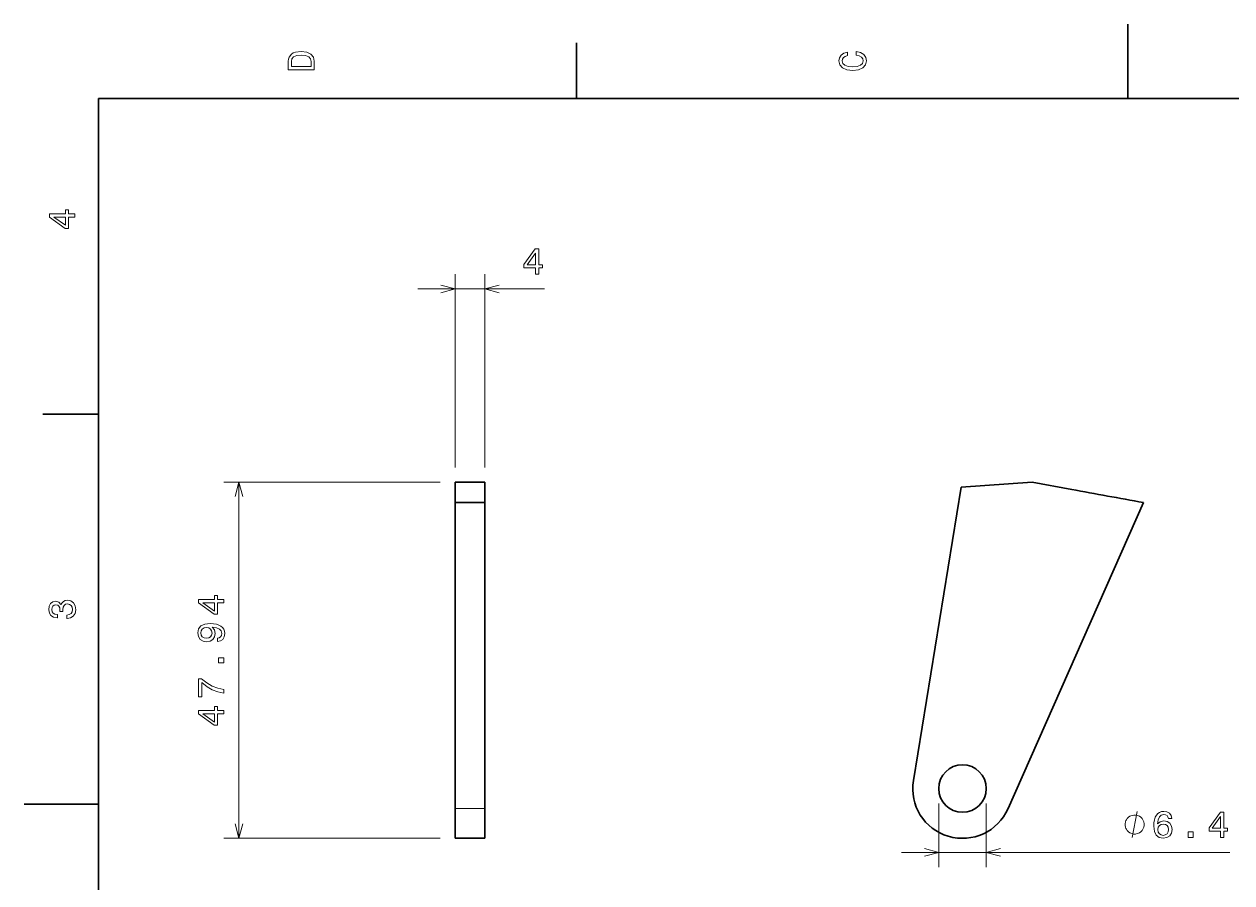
# Model space of a CAD drawing. Extents: x 0 to 297, y 0 to 210.
# Drawn here: x 0 to 162.5, y 94.4 to 210 of the extents above; entities that cross this region are included whole.
import ezdxf

# ---------------------------------------------------------------- set-up
doc = ezdxf.new("R2010")
doc.units = 0

msp = doc.modelspace()

# ---------------------------------------------------------------- linework, layer by layer
at = {"color": 7, "lineweight": 35, "ltscale": 0.25}
for p, q in [((148.5, 200), (148.5, 210)), ((10, 105), (0, 105))]:
    msp.add_line(p, q, dxfattribs=at)
at = {"color": 7, "lineweight": 35, "ltscale": 0.1875}
for p, q in [((74.300003, 200), (74.300003, 207.5)), ((10, 157.5), (2.5, 157.5))]:
    msp.add_line(p, q, dxfattribs=at)
at = {"color": 7, "lineweight": 35}
for p, q in [((287, 200), (10, 200)), ((10, 200), (10, 10)), ((119.644447, 108.158173), (126.065598, 147.649445)), ((57.990128, 145.595856), (57.990128, 104.375893)), ((61.990128, 145.595856), (61.990128, 104.375893)), ((150.592636, 145.595856), (132.386398, 104.375893))]:
    msp.add_line(p, q, dxfattribs=at)
at = {"color": 7, "lineweight": 13}
for p, q in [((57.990128, 150.320053), (57.990128, 176.344559)), ((61.990128, 150.320053), (61.990128, 176.344559)), ((55.990128, 148.320053), (26.888716, 148.320053)), ((28.888716, 100.382896), (28.888716, 148.320053)), ((55.990128, 100.382896), (26.888716, 100.382896))]:
    msp.add_line(p, q, dxfattribs=at)
at = {"color": 7, "lineweight": 13, "ltscale": 0.425901}
msp.add_line((52.990128, 174.344559), (70.026154, 174.344559), dxfattribs=at)
at = {"color": 7, "lineweight": 35, "ltscale": 0.024321}
for p, q in [((57.990128, 147.347198), (57.990128, 148.320053)), ((61.990128, 147.347198), (61.990128, 148.320053))]:
    msp.add_line(p, q, dxfattribs=at)
at = {"color": 7, "lineweight": 35, "ltscale": 0.1}
for p, q in [((57.990128, 148.320053), (61.990128, 148.320053)), ((57.990128, 145.595856), (61.990128, 145.595856)), ((61.990128, 100.382896), (57.990128, 100.382896))]:
    msp.add_line(p, q, dxfattribs=at)
at = {"color": 7, "lineweight": 35, "ltscale": 0.240014}
msp.add_line((135.6427, 148.320053), (126.065598, 147.649445), dxfattribs=at)
at = {"color": 7, "lineweight": 35, "ltscale": 0.134847}
msp.add_line((140.948105, 147.347198), (135.6427, 148.320053), dxfattribs=at)
at = {"color": 7, "lineweight": 35, "ltscale": 0.043784}
for p, q in [((57.990128, 145.595856), (57.990128, 147.347198)), ((61.990128, 145.595856), (61.990128, 147.347198))]:
    msp.add_line(p, q, dxfattribs=at)
at = {"color": 7, "lineweight": 35, "ltscale": 0.099825}
for p, q in [((57.990128, 104.375893), (57.990128, 100.382896)), ((61.990128, 104.375893), (61.990128, 100.382896))]:
    msp.add_line(p, q, dxfattribs=at)
at = {"color": 7, "lineweight": 13, "ltscale": 0.1}
msp.add_line((57.990128, 104.375893), (61.990128, 104.375893), dxfattribs=at)
at = {"color": 8, "lineweight": 13, "ltscale": 0.214936}
for p, q in [((123.057602, 105.082893), (123.057602, 96.485451)), ((129.457596, 105.082893), (129.457596, 96.485451))]:
    msp.add_line(p, q, dxfattribs=at)
at = {"color": 8, "lineweight": 13}
msp.add_line((118.057602, 98.485451), (162.21286, 98.485451), dxfattribs=at)
at = {"color": 7, "lineweight": 13}
for points in [[(35.533215, 204.994965), (35.533215, 203.829971), (39.033215, 203.829971), (39.033215, 204.994965), (38.922264, 205.544678), (38.584366, 205.953171), (38.034657, 206.205338), (37.283215, 206.296112), (36.516644, 206.215424), (36.21405, 206.114563), (35.971977, 205.973343), (35.644165, 205.56485), (35.563473, 205.297562)], [(35.951801, 204.959656), (36.027451, 205.342941), (36.259438, 205.605194), (36.672985, 205.761536), (37.283215, 205.811966), (37.873272, 205.756485), (38.286816, 205.600143), (38.533936, 205.332855), (38.614628, 204.959656), (38.614628, 204.298996), (35.951801, 204.298996)], [(111.93206, 205.817017), (112.35569, 205.716141), (112.658287, 205.549713), (112.844887, 205.317734), (112.905403, 205.045395), (112.814629, 204.71759), (112.54229, 204.460388), (112.098488, 204.28891), (111.483215, 204.233429), (110.872986, 204.28891), (110.424141, 204.455338), (110.151802, 204.71254), (110.055984, 205.045395), (110.106415, 205.287476), (110.247627, 205.494247), (110.474571, 205.655624), (110.787247, 205.766571), (110.787247, 206.245682), (110.308144, 206.094391), (109.94503, 205.832138), (109.718086, 205.474075), (109.637398, 205.045395), (109.763474, 204.510818), (110.116501, 204.10231), (110.696472, 203.840057), (111.483215, 203.749283), (112.269958, 203.840057), (112.84993, 204.10231), (113.208, 204.510818), (113.329041, 205.045395), (113.233215, 205.51442), (112.965927, 205.892654), (112.527161, 206.159943), (111.93206, 206.301163)], [(6.833213, 184.02739), (6.833213, 184.481277), (5.965778, 184.481277), (5.965778, 184.98056), (5.56232, 184.98056), (5.56232, 184.481277), (3.408862, 184.481277), (3.408862, 184.022339), (5.521974, 182.489197), (5.965778, 182.489197), (5.965778, 184.02739)], [(5.56232, 182.912827), (3.993876, 184.02739), (5.56232, 184.02739)], [(68.785515, 176.344559), (69.23941, 176.344559), (69.23941, 177.21199), (69.738686, 177.21199), (69.738686, 177.615448), (69.23941, 177.615448), (69.23941, 179.768921), (68.780472, 179.768921), (67.24733, 177.655792), (67.24733, 177.21199), (68.785515, 177.21199)], [(67.670959, 177.615448), (68.785515, 179.183899), (68.785515, 177.615448)], [(5.73379, 129.979111), (5.769093, 129.979111), (6.253242, 130.059799), (6.616354, 130.296829), (6.848343, 130.670029), (6.934078, 131.164276), (6.848343, 131.688766), (6.626441, 132.082138), (6.273415, 132.334305), (5.819525, 132.425079), (5.521974, 132.384735), (5.279899, 132.273788), (5.0933, 132.092224), (4.957133, 131.850143), (4.684798, 132.177963), (4.251081, 132.293961), (3.857709, 132.218307), (3.560158, 132.00145), (3.373559, 131.648422), (3.307997, 131.164276), (3.388689, 130.710388), (3.610591, 130.362396), (3.963617, 130.135452), (4.432637, 130.059799), (4.46794, 130.059799), (4.46794, 130.508652), (4.145173, 130.548996), (3.913184, 130.680115), (3.771974, 130.891937), (3.721542, 131.189484), (3.761888, 131.451736), (3.867795, 131.643372), (4.039265, 131.759369), (4.271254, 131.804764), (4.518372, 131.759369), (4.684798, 131.638336), (4.785663, 131.426514), (4.815922, 131.139053), (4.810879, 130.942368), (5.209294, 130.942368), (5.199208, 131.189484), (5.244596, 131.507217), (5.365634, 131.744247), (5.56232, 131.885452), (5.819525, 131.935883), (6.112032, 131.880417), (6.328891, 131.734161), (6.465058, 131.502167), (6.510447, 131.194534), (6.460014, 130.876801), (6.308718, 130.644821), (6.066643, 130.498566), (5.73379, 130.443085)], [(26.888716, 132.100891), (26.888716, 132.554779), (26.02128, 132.554779), (26.02128, 133.054062), (25.617823, 133.054062), (25.617823, 132.554779), (23.464365, 132.554779), (23.464365, 132.095856), (25.577477, 130.562714), (26.02128, 130.562714), (26.02128, 132.100891)], [(25.617823, 130.986343), (24.049379, 132.100891), (25.617823, 132.100891)], [(26.02128, 126.877121), (26.419695, 126.952766), (26.727333, 127.169624), (26.918976, 127.512566), (26.98958, 127.966461), (26.954277, 128.264008), (26.863499, 128.531296), (26.707159, 128.75824), (26.485258, 128.94989), (26.20788, 129.101181), (25.864941, 129.212128), (25.471569, 129.277695), (25.017679, 129.302917), (24.306583, 129.217178), (23.78713, 128.970062), (23.474451, 128.576691), (23.363499, 128.037064), (23.454277, 127.542824), (23.696352, 127.169624), (24.069551, 126.927551), (24.538572, 126.846863), (25.022722, 126.927551), (25.390877, 127.164581), (25.622866, 127.517609), (25.698515, 127.966461), (25.602694, 128.440521), (25.310186, 128.798584), (25.869984, 128.717896), (26.268398, 128.556519), (26.50543, 128.309402), (26.581079, 127.971497), (26.545776, 127.709251), (26.434826, 127.517609), (26.258312, 127.391525), (26.02128, 127.341095)], [(24.533529, 127.336052), (24.220848, 127.38649), (23.97373, 127.527695), (23.81739, 127.749596), (23.761915, 128.037064), (23.81739, 128.33461), (23.97373, 128.561554), (24.215805, 128.702774), (24.528484, 128.75824), (24.846209, 128.702774), (25.083241, 128.561554), (25.229494, 128.329575), (25.279926, 128.021927), (25.229494, 127.744553), (25.083241, 127.527695), (24.851252, 127.38649)], [(26.888716, 124.003487), (26.888716, 124.699455), (26.137276, 124.699455), (26.137276, 124.003487)], [(26.888716, 119.914436), (26.888716, 120.423805), (26.056583, 120.590233), (25.279926, 120.882736), (24.558744, 121.29628), (23.882952, 121.835907), (23.464365, 121.835907), (23.464365, 119.435333), (23.923298, 119.435333), (23.923298, 121.351761), (24.604134, 120.797005), (25.315229, 120.378418), (26.071712, 120.085907)], [(26.888716, 117.156799), (26.888716, 117.610695), (26.02128, 117.610695), (26.02128, 118.10997), (25.617823, 118.10997), (25.617823, 117.610695), (23.464365, 117.610695), (23.464365, 117.151756), (25.577477, 115.618622), (26.02128, 115.618622), (26.02128, 117.156799)], [(25.617823, 116.042252), (24.049379, 117.156799), (25.617823, 117.156799)]]:
    msp.add_lwpolyline(points, close=True, dxfattribs=at)
for points in [[(56.058277, 173.82692), (57.990128, 174.344559), (56.058277, 174.862198)], [(63.921978, 174.862198), (61.990128, 174.344559), (63.921978, 173.82692)], [(29.406353, 146.388199), (28.888716, 148.320053), (28.371077, 146.388199)], [(28.371077, 102.314743), (28.888716, 100.382896), (29.406353, 102.314743)]]:
    msp.add_lwpolyline(points, dxfattribs=at)
at = {"color": 8, "lineweight": 13}
for points in [[(154.433182, 103.042366), (154.337357, 103.450867), (154.115448, 103.753464), (153.772522, 103.945099), (153.328705, 104.010666), (153.031158, 103.975365), (152.773956, 103.879539), (152.547012, 103.723198), (152.355362, 103.501297), (152.204071, 103.223923), (152.093124, 102.886024), (152.022522, 102.48761), (152.00235, 102.038765), (152.083038, 101.322624), (152.330154, 100.803169), (152.728561, 100.490494), (153.273239, 100.384583), (153.762421, 100.475365), (154.13562, 100.712395), (154.377701, 101.085594), (154.46344, 101.559654), (154.377701, 102.038765), (154.145721, 102.406921), (153.787643, 102.638908), (153.343842, 102.719597), (152.864731, 102.618736), (152.506668, 102.331268), (152.582306, 102.886024), (152.743698, 103.284439), (152.990814, 103.521469), (153.333755, 103.602165), (153.585922, 103.561813), (153.777557, 103.45591), (153.903641, 103.279396), (153.969208, 103.042366)], [(150.704788, 102.235451), (150.704788, 102.352112), (150.646454, 102.585449), (150.58812, 102.760452), (150.529785, 102.877113), (150.413132, 103.052116), (150.238129, 103.227112), (150.063126, 103.343781), (149.946457, 103.402115), (149.771454, 103.460449), (149.538132, 103.518784), (149.421463, 103.518784), (149.304794, 103.518784), (149.071457, 103.460449), (148.896454, 103.402115), (148.779785, 103.343781), (148.604797, 103.227112), (148.429794, 103.052116), (148.313126, 102.877113), (148.254791, 102.760452), (148.196457, 102.585449), (148.138123, 102.352112), (148.138123, 102.235451), (148.138123, 102.118782), (148.196457, 101.885452), (148.254791, 101.710449), (148.313126, 101.593781), (148.429794, 101.418785), (148.604797, 101.243782), (148.779785, 101.127113), (148.896454, 101.068779), (149.071457, 101.010452), (149.304794, 100.952118), (149.421463, 100.952118), (149.538132, 100.952118), (149.771454, 101.010452), (149.946457, 101.068779), (150.063126, 101.127113), (150.238129, 101.243782), (150.413132, 101.418785), (150.529785, 101.593781), (150.58812, 101.710449), (150.646454, 101.885452), (150.704788, 102.118782)], [(160.972229, 100.485451), (161.426117, 100.485451), (161.426117, 101.352882), (161.9254, 101.352882), (161.9254, 101.75634), (161.426117, 101.75634), (161.426117, 103.909798), (160.967178, 103.909798), (159.434052, 101.796684), (159.434052, 101.352882), (160.972229, 101.352882)], [(159.857666, 101.75634), (160.972229, 103.324783), (160.972229, 101.75634)], [(153.974243, 101.554611), (153.918762, 101.236893), (153.777557, 100.994812), (153.550613, 100.833435), (153.268188, 100.782997), (152.970642, 100.833435), (152.743698, 100.989769), (152.597443, 101.231842), (152.552048, 101.549568), (152.602478, 101.862251), (152.743698, 102.099281), (152.975677, 102.25058), (153.288361, 102.306053), (153.560699, 102.25058), (153.777557, 102.104324), (153.918762, 101.867294)], [(156.61084, 100.485451), (157.306808, 100.485451), (157.306808, 101.236893), (156.61084, 101.236893)]]:
    msp.add_lwpolyline(points, close=True, dxfattribs=at)
for points in [[(149.071457, 100.485451), (149.771454, 103.985451)], [(121.125748, 97.967812), (123.057602, 98.485451), (121.125748, 99.003082)], [(131.38945, 99.003082), (129.457596, 98.485451), (131.38945, 97.967812)]]:
    msp.add_lwpolyline(points, dxfattribs=at)
at = {"color": 7, "lineweight": 35}
msp.add_circle((126.257599, 107.082893), 3.2, dxfattribs=at)
for centre, radius, start, end in [((932.066284, 4476.577637), 4400.920505, 259.644106, 259.771721), ((126.257599, 107.082893), 6.7, 170.764715, 336.169673)]:
    msp.add_arc(centre, radius, start, end, dxfattribs=at)

doc.saveas('drawing.dxf')
